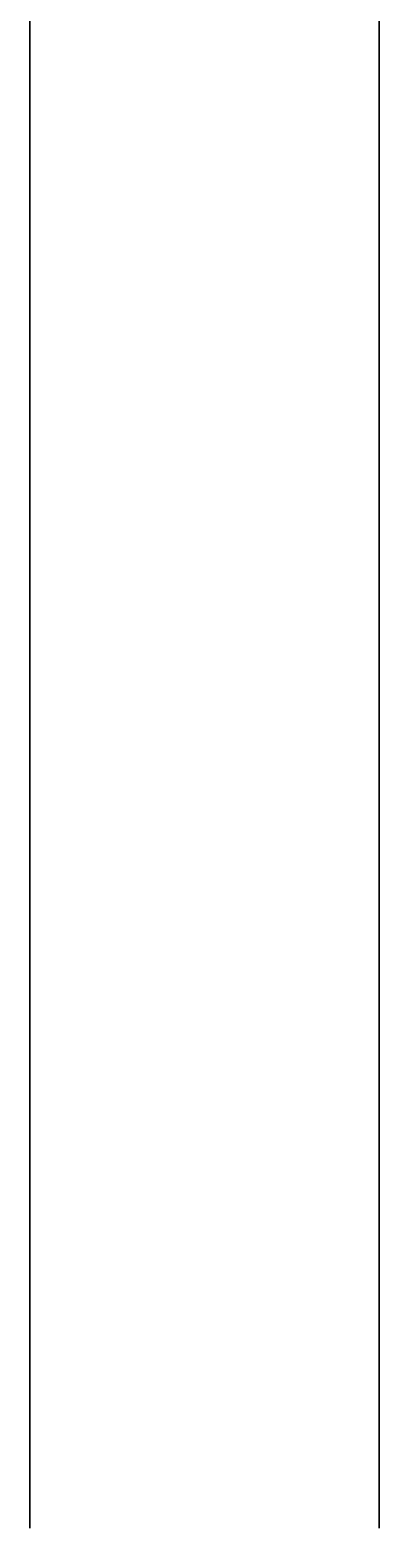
# Model space of a CAD drawing. Extents: x 0 to 2378, y 0 to 1682.
# Drawn here: x 619 to 654, y 353.3 to 503.5 of the extents above; entities that cross this region are included whole.
import ezdxf

# ---------------------------------------------------------------- set-up
doc = ezdxf.new("R2010")
doc.units = 0
doc.layers.add('VISIBLE', color=7, linetype='CONTINUOUS')

msp = doc.modelspace()

# ---------------------------------------------------------------- linework, layer by layer
at = {"layer": 'VISIBLE'}
for p, q in [((619.0438, 527.1687), (619.0438, 499.7832)), ((654.0438, 499.7832), (654.0438, 527.1687)), ((619.0438, 499.7832), (619.0438, 521.9122)), ((654.0438, 521.9122), (654.0438, 499.7832)), ((619.0438, 460.8604), (619.0438, 505.7832)), ((619.0438, 505.7832), (619.0438, 498.7617)), ((619.0438, 503.1931), (619.0438, 505.7031)), ((654.0438, 505.7832), (654.0438, 460.8604)), ((654.0438, 498.7617), (654.0438, 505.7832)), ((654.0438, 505.6677), (654.0438, 503.1931)), ((619.0438, 501.5478), (619.0438, 503.8631)), ((619.0438, 500.993), (619.0438, 503.1931)), ((654.0438, 503.8631), (654.0438, 501.5478)), ((654.0438, 503.1931), (654.0438, 503.1621)), ((654.0438, 503.1621), (654.0438, 500.993)), ((619.0438, 501.0531), (619.0438, 501.5478)), ((619.0438, 498.5931), (619.0438, 501.0531)), ((619.0438, 499.1431), (619.0438, 500.993)), ((654.0438, 501.5478), (654.0438, 501.0531)), ((654.0438, 501.0531), (654.0438, 498.5931)), ((654.0438, 500.993), (654.0438, 500.967)), ((654.0438, 500.967), (654.0438, 499.1431)), ((619.0438, 499.7832), (619.0438, 452.0714)), ((619.0438, 492.7428), (619.0438, 499.7832)), ((619.0438, 497.683), (619.0438, 499.1431)), ((619.0438, 498.7617), (619.0438, 460.8604)), ((654.0438, 452.0714), (654.0438, 499.7832)), ((654.0438, 499.7832), (654.0438, 492.7428)), ((654.0438, 499.1431), (654.0438, 499.1225)), ((654.0438, 499.1225), (654.0438, 497.683)), ((654.0438, 460.8604), (654.0438, 498.7617)), ((619.0438, 496.5331), (619.0438, 498.5931)), ((619.0438, 496.633), (619.0438, 497.683)), ((654.0438, 498.5931), (654.0438, 496.5331)), ((654.0438, 497.683), (654.0438, 497.6683)), ((654.0438, 497.6683), (654.0438, 496.633)), ((619.0438, 496.023), (619.0438, 496.633)), ((619.0438, 496.4675), (619.0438, 496.5331)), ((619.0438, 494.903), (619.0438, 496.4675)), ((619.0438, 496.023), (619.0438, 490.7262)), ((619.0438, 491.0942), (619.0438, 496.023)), ((654.0438, 496.633), (654.0438, 496.6245)), ((654.0438, 496.6245), (654.0438, 496.023)), ((654.0438, 496.5331), (654.0438, 496.4675)), ((654.0438, 496.4675), (654.0438, 494.903)), ((654.0438, 490.7262), (654.0438, 496.023)), ((654.0438, 496.023), (654.0438, 495.8204)), ((654.0438, 495.8204), (654.0438, 491.0942)), ((619.0438, 494.8636), (619.0438, 494.903)), ((619.0438, 493.7331), (619.0438, 494.8636)), ((654.0438, 494.903), (654.0438, 494.8636)), ((654.0438, 494.8636), (654.0438, 493.7331)), ((619.0438, 493.7057), (619.0438, 493.7331)), ((619.0438, 493.043), (619.0438, 493.7057)), ((619.0438, 493.0321), (619.0438, 493.043)), ((619.0438, 492.4955), (619.0438, 493.0321)), ((619.0438, 452.0714), (619.0438, 492.7428)), ((654.0438, 493.7331), (654.0438, 493.7057)), ((654.0438, 493.7057), (654.0438, 493.043)), ((654.0438, 493.043), (654.0438, 493.0321)), ((654.0438, 493.0321), (654.0438, 492.4955)), ((654.0438, 492.7428), (654.0438, 452.0714)), ((619.0438, 491.5553), (619.0438, 492.4955)), ((619.0438, 487.6496), (619.0438, 491.5553)), ((619.0438, 491.5553), (619.0438, 488.0176)), ((654.0438, 492.4955), (654.0438, 491.5553)), ((654.0438, 491.5553), (654.0438, 487.6496)), ((654.0438, 488.0176), (654.0438, 491.5553)), ((619.0438, 490.7262), (619.0438, 491.0942)), ((619.0438, 490.7262), (619.0438, 486.1536)), ((619.0438, 483.3204), (619.0438, 490.7262)), ((654.0438, 491.0942), (654.0438, 490.7262)), ((654.0438, 486.1536), (654.0438, 490.7262)), ((654.0438, 490.7262), (654.0438, 483.3204)), ((619.0438, 488.0176), (619.0438, 487.6496)), ((619.0438, 479.8502), (619.0438, 487.6496)), ((619.0438, 487.6496), (619.0438, 480.1896)), ((654.0438, 487.6496), (654.0438, 488.0176)), ((654.0438, 487.6496), (654.0438, 479.8502)), ((654.0438, 480.1896), (654.0438, 487.6496)), ((619.0438, 486.1536), (619.0438, 482.9807)), ((654.0438, 482.9807), (654.0438, 486.1536)), ((619.0438, 482.9807), (619.0438, 483.3204)), ((619.0438, 482.9807), (619.0438, 482.9484)), ((619.0438, 481.633), (619.0438, 482.9807)), ((619.0438, 482.9484), (619.0438, 481.6601)), ((654.0438, 483.3204), (654.0438, 482.9807)), ((654.0438, 482.9484), (654.0438, 482.9807)), ((654.0438, 482.9807), (654.0438, 481.633)), ((654.0438, 481.6601), (654.0438, 482.9484)), ((619.0438, 481.6601), (619.0438, 481.6465)), ((619.0438, 481.6465), (619.0438, 481.6343)), ((619.0438, 481.6343), (619.0438, 481.633)), ((619.0438, 481.633), (619.0438, 481.6185)), ((619.0438, 480.903), (619.0438, 481.633)), ((619.0438, 481.6185), (619.0438, 481.6048)), ((619.0438, 481.6048), (619.0438, 481.594)), ((619.0438, 481.594), (619.0438, 481.5863)), ((619.0438, 481.5863), (619.0438, 481.5814)), ((619.0438, 481.5814), (619.0438, 481.5793)), ((619.0438, 481.5793), (619.0438, 480.941)), ((619.0438, 480.941), (619.0438, 480.9407)), ((619.0438, 480.9407), (619.0438, 480.903)), ((619.0438, 480.903), (619.0438, 479.8912)), ((619.0438, 479.6731), (619.0438, 480.903)), ((654.0438, 481.6465), (654.0438, 481.6601)), ((654.0438, 481.6343), (654.0438, 481.6465)), ((654.0438, 481.633), (654.0438, 481.6343)), ((654.0438, 481.6185), (654.0438, 481.633)), ((654.0438, 481.633), (654.0438, 481.6228)), ((654.0438, 481.6228), (654.0438, 480.903)), ((654.0438, 481.6048), (654.0438, 481.6185)), ((654.0438, 481.594), (654.0438, 481.6048)), ((654.0438, 481.5863), (654.0438, 481.594)), ((654.0438, 481.5814), (654.0438, 481.5863)), ((654.0438, 481.5793), (654.0438, 481.5814)), ((654.0438, 480.941), (654.0438, 481.5793)), ((654.0438, 480.9407), (654.0438, 480.941)), ((654.0438, 480.903), (654.0438, 480.9407)), ((654.0438, 479.8912), (654.0438, 480.903)), ((654.0438, 480.903), (654.0438, 480.8857)), ((654.0438, 480.8857), (654.0438, 479.6731)), ((619.0438, 480.1896), (619.0438, 479.8502)), ((619.0438, 479.8912), (619.0438, 479.6731)), ((619.0438, 478.653), (619.0438, 479.8502)), ((619.0438, 479.6731), (619.0438, 478.4866)), ((619.0438, 477.963), (619.0438, 479.6731)), ((654.0438, 479.8502), (654.0438, 480.1896)), ((654.0438, 479.6731), (654.0438, 479.8912)), ((654.0438, 479.8502), (654.0438, 478.653)), ((654.0438, 478.4866), (654.0438, 479.6731)), ((654.0438, 479.6731), (654.0438, 479.649)), ((654.0438, 479.649), (654.0438, 477.963)), ((619.0438, 478.0031), (619.0438, 478.653)), ((619.0438, 478.4866), (619.0438, 477.963)), ((619.0438, 476.8931), (619.0438, 478.0031)), ((619.0438, 477.963), (619.0438, 476.7753)), ((619.0438, 477.1258), (619.0438, 477.963)), ((654.0438, 478.653), (654.0438, 478.0031)), ((654.0438, 477.963), (654.0438, 478.4866)), ((654.0438, 478.0031), (654.0438, 476.8931)), ((654.0438, 476.7753), (654.0438, 477.963)), ((654.0438, 477.963), (654.0438, 477.9325)), ((654.0438, 477.9325), (654.0438, 477.1258)), ((619.0438, 475.9278), (619.0438, 477.1258)), ((619.0438, 475.353), (619.0438, 476.8931)), ((619.0438, 476.7753), (619.0438, 475.793)), ((654.0438, 477.1258), (654.0438, 475.9278)), ((654.0438, 476.8931), (654.0438, 475.353)), ((654.0438, 475.793), (654.0438, 476.7753)), ((619.0438, 475.793), (619.0438, 475.9278)), ((619.0438, 475.793), (619.0438, 474.8077)), ((619.0438, 473.3282), (619.0438, 475.793)), ((619.0438, 473.3931), (619.0438, 475.353)), ((619.0438, 474.8077), (619.0438, 474.8077)), ((619.0438, 474.8077), (619.0438, 473.2031)), ((654.0438, 475.9278), (654.0438, 475.793)), ((654.0438, 474.8077), (654.0438, 475.793)), ((654.0438, 475.793), (654.0438, 475.7566)), ((654.0438, 475.7566), (654.0438, 473.3282)), ((654.0438, 475.353), (654.0438, 473.3931)), ((654.0438, 474.8077), (654.0438, 474.8077)), ((654.0438, 473.2031), (654.0438, 474.8077)), ((619.0438, 471.0631), (619.0438, 473.3931)), ((619.0438, 473.2031), (619.0438, 473.3282)), ((619.0438, 473.2031), (619.0438, 472.6871)), ((619.0438, 470.4713), (619.0438, 473.2031)), ((654.0438, 473.3931), (654.0438, 471.0631)), ((654.0438, 473.3282), (654.0438, 473.2031)), ((654.0438, 472.6871), (654.0438, 473.2031)), ((654.0438, 473.2031), (654.0438, 473.1614)), ((654.0438, 473.1614), (654.0438, 470.4713)), ((619.0438, 472.6871), (619.0438, 470.5039)), ((654.0438, 470.5039), (654.0438, 472.6871)), ((619.0438, 468.403), (619.0438, 471.0631)), ((619.0438, 470.5039), (619.0438, 470.243)), ((619.0438, 470.243), (619.0438, 470.4713)), ((619.0438, 470.243), (619.0438, 468.3015)), ((619.0438, 467.0741), (619.0438, 470.243)), ((654.0438, 471.0631), (654.0438, 468.403)), ((654.0438, 470.243), (654.0438, 470.5039)), ((654.0438, 470.4713), (654.0438, 470.243)), ((654.0438, 468.3015), (654.0438, 470.243)), ((654.0438, 470.243), (654.0438, 470.1968)), ((654.0438, 470.1968), (654.0438, 467.0741)), ((619.0438, 465.4531), (619.0438, 468.403)), ((619.0438, 468.3015), (619.0438, 466.963)), ((654.0438, 468.403), (654.0438, 465.4531)), ((654.0438, 466.963), (654.0438, 468.3015)), ((619.0438, 466.963), (619.0438, 467.0741)), ((619.0438, 466.963), (619.0438, 466.5539)), ((619.0438, 463.6252), (619.0438, 466.963)), ((619.0438, 466.5539), (619.0438, 463.4231)), ((654.0438, 467.0741), (654.0438, 466.963)), ((654.0438, 466.5539), (654.0438, 466.963)), ((654.0438, 466.963), (654.0438, 466.9132)), ((654.0438, 466.9132), (654.0438, 463.6252)), ((654.0438, 463.4231), (654.0438, 466.5539)), ((619.0438, 462.263), (619.0438, 465.4531)), ((654.0438, 465.4531), (654.0438, 462.263)), ((619.0438, 463.4231), (619.0438, 463.6252)), ((619.0438, 463.4231), (619.0438, 459.6731)), ((619.0438, 459.9427), (619.0438, 463.4231)), ((654.0438, 463.6252), (654.0438, 463.4231)), ((654.0438, 459.6731), (654.0438, 463.4231)), ((654.0438, 463.4231), (654.0438, 463.3702)), ((654.0438, 463.3702), (654.0438, 459.9427)), ((619.0438, 458.8931), (619.0438, 462.263)), ((654.0438, 462.263), (654.0438, 458.8931)), ((619.0438, 454.5036), (619.0438, 460.8604)), ((619.0438, 459.6731), (619.0438, 459.9427)), ((619.0438, 459.6731), (619.0438, 455.793)), ((619.0438, 455.9966), (619.0438, 459.6731)), ((654.0438, 460.8604), (654.0438, 454.5036)), ((654.0438, 459.9427), (654.0438, 459.6731)), ((654.0438, 455.793), (654.0438, 459.6731)), ((654.0438, 459.6731), (654.0438, 459.6184)), ((654.0438, 459.6184), (654.0438, 455.9966)), ((619.0438, 455.3931), (619.0438, 458.8931)), ((654.0438, 458.8931), (654.0438, 455.3931)), ((619.0438, 455.793), (619.0438, 455.9966)), ((619.0438, 455.793), (619.0438, 451.8431)), ((619.0438, 452.0827), (619.0438, 455.793)), ((619.0438, 451.8431), (619.0438, 455.3931)), ((654.0438, 455.9966), (654.0438, 455.793)), ((654.0438, 451.8431), (654.0438, 455.793)), ((654.0438, 455.793), (654.0438, 455.7374)), ((654.0438, 455.7374), (654.0438, 452.0827)), ((654.0438, 455.3931), (654.0438, 451.8431)), ((619.0438, 448.6295), (619.0438, 454.5036)), ((619.0438, 454.5036), (619.0438, 451.5474)), ((654.0438, 454.5036), (654.0438, 448.6295)), ((654.0438, 451.5474), (654.0438, 454.5036)), ((619.0438, 451.8431), (619.0438, 452.0827)), ((619.0438, 452.0714), (619.0438, 447.8578)), ((654.0438, 452.0827), (654.0438, 451.8431)), ((654.0438, 447.8578), (654.0438, 452.0714)), ((619.0438, 448.293), (619.0438, 451.8431)), ((619.0438, 451.8431), (619.0438, 447.8931)), ((619.0438, 448.0742), (619.0438, 451.8431)), ((619.0438, 451.5474), (619.0438, 448.6295)), ((654.0438, 451.8431), (654.0438, 448.293)), ((654.0438, 447.8931), (654.0438, 451.8431)), ((654.0438, 451.8431), (654.0438, 451.7874)), ((654.0438, 451.7874), (654.0438, 448.0742)), ((654.0438, 448.6295), (654.0438, 451.5474)), ((619.0438, 437.8148), (619.0438, 448.6295)), ((619.0438, 448.6295), (619.0438, 443.7648)), ((619.0438, 444.793), (619.0438, 448.293)), ((619.0438, 447.8931), (619.0438, 448.0742)), ((619.0438, 447.8931), (619.0438, 446.2256)), ((619.0438, 444.2026), (619.0438, 447.8931)), ((619.0438, 447.8578), (619.0438, 447.1925)), ((654.0438, 448.6295), (654.0438, 437.8148)), ((654.0438, 443.7648), (654.0438, 448.6295)), ((654.0438, 448.293), (654.0438, 444.793)), ((654.0438, 448.0742), (654.0438, 447.8931)), ((654.0438, 446.2256), (654.0438, 447.8931)), ((654.0438, 447.8931), (654.0438, 447.8384)), ((654.0438, 447.1925), (654.0438, 447.8578)), ((654.0438, 447.8384), (654.0438, 444.2026)), ((619.0438, 447.1925), (619.0438, 435.848)), ((619.0438, 442.7561), (619.0438, 447.1925)), ((619.0438, 446.2256), (619.0438, 445.789)), ((654.0438, 435.848), (654.0438, 447.1925)), ((654.0438, 447.1925), (654.0438, 442.7561)), ((654.0438, 445.789), (654.0438, 446.2256)), ((619.0438, 445.789), (619.0438, 444.394)), ((619.0438, 441.4231), (619.0438, 444.793)), ((654.0438, 444.394), (654.0438, 445.789)), ((654.0438, 444.793), (654.0438, 441.4231)), ((619.0438, 444.394), (619.0438, 444.013)), ((619.0438, 444.013), (619.0438, 444.2026)), ((619.0438, 444.013), (619.0438, 442.4588)), ((619.0438, 440.5146), (619.0438, 444.013)), ((619.0438, 443.7648), (619.0438, 437.8148)), ((654.0438, 444.013), (654.0438, 444.394)), ((654.0438, 444.2026), (654.0438, 444.013)), ((654.0438, 442.4588), (654.0438, 444.013)), ((654.0438, 444.013), (654.0438, 443.9602)), ((654.0438, 443.9602), (654.0438, 440.5146)), ((654.0438, 437.8148), (654.0438, 443.7648)), ((619.0438, 437.071), (619.0438, 442.7561)), ((619.0438, 442.4588), (619.0438, 440.263)), ((654.0438, 442.7561), (654.0438, 437.071)), ((654.0438, 440.263), (654.0438, 442.4588)), ((619.0438, 438.2331), (619.0438, 441.4231)), ((619.0438, 440.263), (619.0438, 440.5146)), ((619.0438, 440.263), (619.0438, 439.9655)), ((619.0438, 436.8799), (619.0438, 440.263)), ((654.0438, 441.4231), (654.0438, 438.2331)), ((654.0438, 440.5146), (654.0438, 440.263)), ((654.0438, 439.9655), (654.0438, 440.263)), ((654.0438, 440.263), (654.0438, 440.2132)), ((654.0438, 440.2132), (654.0438, 436.8799)), ((619.0438, 439.9655), (619.0438, 437.3843)), ((654.0438, 437.3843), (654.0438, 439.9655)), ((619.0438, 435.2831), (619.0438, 438.2331)), ((619.0438, 425.7802), (619.0438, 437.8148)), ((619.0438, 437.8148), (619.0438, 433.9689)), ((619.0438, 437.3843), (619.0438, 436.7231)), ((619.0438, 435.848), (619.0438, 437.071)), ((654.0438, 438.2331), (654.0438, 435.2831)), ((654.0438, 437.8148), (654.0438, 425.7802)), ((654.0438, 433.9689), (654.0438, 437.8148)), ((654.0438, 436.7231), (654.0438, 437.3843)), ((654.0438, 437.071), (654.0438, 435.848)), ((619.0438, 436.7231), (619.0438, 436.8799)), ((619.0438, 436.7231), (619.0438, 434.7455)), ((619.0438, 433.633), (619.0438, 436.7231)), ((619.0438, 435.848), (619.0438, 423.1902)), ((619.0438, 431.9891), (619.0438, 435.848)), ((654.0438, 436.8799), (654.0438, 436.7231)), ((654.0438, 434.7455), (654.0438, 436.7231)), ((654.0438, 436.7231), (654.0438, 436.6769)), ((654.0438, 436.6769), (654.0438, 433.633)), ((654.0438, 423.1902), (654.0438, 435.848)), ((654.0438, 435.848), (654.0438, 431.9891)), ((619.0438, 432.623), (619.0438, 435.2831)), ((619.0438, 434.7455), (619.0438, 433.4431)), ((654.0438, 435.2831), (654.0438, 432.623)), ((654.0438, 433.4431), (654.0438, 434.7455)), ((619.0438, 433.9689), (619.0438, 425.7802)), ((619.0438, 433.4431), (619.0438, 433.633)), ((619.0438, 433.4431), (619.0438, 432.1697)), ((619.0438, 430.6781), (619.0438, 433.4431)), ((619.0438, 430.293), (619.0438, 432.623)), ((654.0438, 425.7802), (654.0438, 433.9689)), ((654.0438, 433.633), (654.0438, 433.4431)), ((654.0438, 432.1697), (654.0438, 433.4431)), ((654.0438, 433.4431), (654.0438, 433.4014)), ((654.0438, 433.4014), (654.0438, 430.6781)), ((654.0438, 432.623), (654.0438, 430.293)), ((619.0438, 432.1697), (619.0438, 430.4831)), ((619.0438, 423.1902), (619.0438, 431.9891)), ((654.0438, 430.4831), (654.0438, 432.1697)), ((654.0438, 431.9891), (654.0438, 423.1902)), ((619.0438, 430.4831), (619.0438, 430.6781)), ((619.0438, 430.4831), (619.0438, 429.754)), ((619.0438, 428.0389), (619.0438, 430.4831)), ((619.0438, 428.3331), (619.0438, 430.293)), ((619.0438, 429.754), (619.0438, 427.8931)), ((654.0438, 430.6781), (654.0438, 430.4831)), ((654.0438, 429.754), (654.0438, 430.4831)), ((654.0438, 430.4831), (654.0438, 430.4466)), ((654.0438, 430.4466), (654.0438, 428.0389)), ((654.0438, 430.293), (654.0438, 428.3331)), ((654.0438, 427.8931), (654.0438, 429.754)), ((619.0438, 426.793), (619.0438, 428.3331)), ((619.0438, 427.8931), (619.0438, 428.0389)), ((654.0438, 428.3331), (654.0438, 426.793)), ((654.0438, 428.0389), (654.0438, 427.8931)), ((619.0438, 427.8931), (619.0438, 427.5779)), ((619.0438, 425.8653), (619.0438, 427.8931)), ((619.0438, 427.5779), (619.0438, 425.7231)), ((619.0438, 426.3647), (619.0438, 426.793)), ((654.0438, 427.5779), (654.0438, 427.8931)), ((654.0438, 427.8931), (654.0438, 427.8625)), ((654.0438, 427.8625), (654.0438, 425.8653)), ((654.0438, 425.7231), (654.0438, 427.5779)), ((654.0438, 426.793), (654.0438, 426.3647)), ((619.0438, 425.683), (619.0438, 426.3647)), ((619.0438, 425.7231), (619.0438, 425.8653)), ((619.0438, 411.3806), (619.0438, 425.7802)), ((619.0438, 425.7802), (619.0438, 421.8396)), ((619.0438, 425.7231), (619.0438, 425.7019)), ((619.0438, 424.0955), (619.0438, 425.7231)), ((619.0438, 425.7019), (619.0438, 424.2142)), ((619.0438, 425.0331), (619.0438, 425.683)), ((619.0438, 425.683), (619.0438, 425.6061)), ((619.0438, 425.6061), (619.0438, 425.0331)), ((619.0438, 417.2935), (619.0438, 425.0331)), ((654.0438, 426.3647), (654.0438, 425.683)), ((654.0438, 425.8653), (654.0438, 425.7231)), ((654.0438, 425.7802), (654.0438, 411.3806)), ((654.0438, 421.8396), (654.0438, 425.7802)), ((654.0438, 425.7019), (654.0438, 425.7231)), ((654.0438, 425.7231), (654.0438, 425.699)), ((654.0438, 424.2142), (654.0438, 425.7019)), ((654.0438, 425.699), (654.0438, 424.0955)), ((654.0438, 425.683), (654.0438, 425.0331)), ((654.0438, 425.6061), (654.0438, 425.683)), ((654.0438, 425.0331), (654.0438, 425.6061)), ((654.0438, 425.0331), (654.0438, 417.2935)), ((619.0438, 424.2142), (619.0438, 424.013)), ((619.0438, 424.013), (619.0438, 424.0955)), ((619.0438, 424.013), (619.0438, 423.4947)), ((654.0438, 424.013), (654.0438, 424.2142)), ((654.0438, 424.0955), (654.0438, 424.013)), ((654.0438, 423.4947), (654.0438, 424.013)), ((654.0438, 424.013), (654.0438, 423.9957)), ((654.0438, 423.9957), (654.0438, 423.4947)), ((619.0438, 423.4947), (619.0438, 423.094)), ((619.0438, 422.8502), (619.0438, 423.4947)), ((619.0438, 423.1902), (619.0438, 408.0042)), ((619.0438, 419.2507), (619.0438, 423.1902)), ((619.0438, 423.094), (619.0438, 422.7831)), ((619.0438, 422.7831), (619.0438, 422.8502)), ((619.0438, 422.7831), (619.0438, 422.0531)), ((619.0438, 422.725), (619.0438, 422.7831)), ((619.0438, 422.0531), (619.0438, 422.725)), ((619.0438, 422.0531), (619.0438, 417.8959)), ((619.0438, 416.6371), (619.0438, 422.0531)), ((654.0438, 423.094), (654.0438, 423.4947)), ((654.0438, 423.4947), (654.0438, 422.8502)), ((654.0438, 408.0042), (654.0438, 423.1902)), ((654.0438, 423.1902), (654.0438, 419.2507)), ((654.0438, 422.7831), (654.0438, 423.094)), ((654.0438, 422.8502), (654.0438, 422.7831)), ((654.0438, 422.0531), (654.0438, 422.7831)), ((654.0438, 422.7831), (654.0438, 422.7728)), ((654.0438, 422.7728), (654.0438, 422.725)), ((654.0438, 422.725), (654.0438, 422.0531)), ((654.0438, 417.8959), (654.0438, 422.0531)), ((654.0438, 422.0531), (654.0438, 421.8504)), ((619.0438, 421.8396), (619.0438, 411.3806)), ((654.0438, 421.8504), (654.0438, 416.6371)), ((654.0438, 411.3806), (654.0438, 421.8396)), ((619.0438, 408.0042), (619.0438, 419.2507)), ((654.0438, 419.2507), (654.0438, 408.0042)), ((619.0438, 417.8959), (619.0438, 417.8278)), ((619.0438, 417.8278), (619.0438, 414.3249)), ((654.0438, 417.8278), (654.0438, 417.8959)), ((654.0438, 414.3249), (654.0438, 417.8278)), ((619.0438, 415.8816), (619.0438, 417.2935)), ((619.0438, 417.2935), (619.0438, 416.9381)), ((619.0438, 416.9381), (619.0438, 415.8816)), ((619.0438, 414.3249), (619.0438, 416.6371)), ((654.0438, 417.2935), (654.0438, 415.8816)), ((654.0438, 416.9381), (654.0438, 417.2935)), ((654.0438, 415.8816), (654.0438, 416.9381)), ((654.0438, 416.6371), (654.0438, 414.3249)), ((619.0438, 410.6431), (619.0438, 415.8816)), ((619.0438, 415.8816), (619.0438, 415.4726)), ((619.0438, 415.4726), (619.0438, 410.6431)), ((654.0438, 415.8816), (654.0438, 410.6431)), ((654.0438, 415.4726), (654.0438, 415.8816)), ((654.0438, 410.6431), (654.0438, 415.4726)), ((619.0438, 414.3249), (619.0438, 413.0852)), ((619.0438, 413.9695), (619.0438, 414.3249)), ((619.0438, 413.0852), (619.0438, 413.9695)), ((619.0438, 413.0852), (619.0438, 406.2271)), ((619.0438, 412.6759), (619.0438, 413.0852)), ((654.0438, 413.0852), (654.0438, 414.3249)), ((654.0438, 414.3249), (654.0438, 413.9695)), ((654.0438, 413.9695), (654.0438, 413.0852)), ((654.0438, 406.2271), (654.0438, 413.0852)), ((654.0438, 413.0852), (654.0438, 412.6759)), ((619.0438, 407.6631), (619.0438, 412.6759)), ((654.0438, 412.6759), (654.0438, 407.6631)), ((619.0438, 392.6213), (619.0438, 411.3806)), ((619.0438, 411.3806), (619.0438, 407.0435)), ((619.0438, 409.9131), (619.0438, 410.6431)), ((654.0438, 411.3806), (654.0438, 392.6213)), ((654.0438, 407.0435), (654.0438, 411.3806)), ((654.0438, 410.6431), (654.0438, 409.9131)), ((619.0438, 408.6731), (619.0438, 409.9131)), ((619.0438, 406.933), (619.0438, 408.6731)), ((654.0438, 409.9131), (654.0438, 408.6731)), ((654.0438, 408.6731), (654.0438, 406.933)), ((619.0438, 408.0042), (619.0438, 388.1688)), ((619.0438, 403.6764), (619.0438, 408.0042)), ((619.0438, 407.013), (619.0438, 407.6631)), ((619.0438, 407.0435), (619.0438, 392.6213)), ((619.0438, 405.903), (619.0438, 407.013)), ((654.0438, 388.1688), (654.0438, 408.0042)), ((654.0438, 408.0042), (654.0438, 403.6764)), ((654.0438, 407.6631), (654.0438, 407.6539)), ((654.0438, 407.6539), (654.0438, 407.013)), ((654.0438, 392.6213), (654.0438, 407.0435)), ((654.0438, 407.013), (654.0438, 406.9974)), ((619.0438, 406.1764), (619.0438, 406.933)), ((619.0438, 404.9656), (619.0438, 406.1764)), ((619.0438, 404.3431), (619.0438, 405.903)), ((654.0438, 406.9974), (654.0438, 405.903)), ((654.0438, 406.933), (654.0438, 406.1764)), ((654.0438, 406.1764), (654.0438, 404.9656)), ((654.0438, 405.903), (654.0438, 405.8811)), ((654.0438, 405.8811), (654.0438, 404.3431)), ((619.0438, 404.7231), (619.0438, 404.9656)), ((619.0438, 403.1999), (619.0438, 404.7231)), ((619.0438, 402.373), (619.0438, 404.3431)), ((654.0438, 404.9656), (654.0438, 404.7231)), ((654.0438, 404.7231), (654.0438, 403.1999)), ((654.0438, 404.3431), (654.0438, 404.3153)), ((654.0438, 404.3153), (654.0438, 402.373)), ((619.0438, 388.1688), (619.0438, 403.6764)), ((619.0438, 402.1031), (619.0438, 403.1999)), ((654.0438, 403.6764), (654.0438, 388.1688)), ((654.0438, 403.1999), (654.0438, 402.1031)), ((619.0438, 402.373), (619.0438, 399.2093)), ((619.0438, 400.023), (619.0438, 402.373)), ((619.0438, 399.1031), (619.0438, 402.1031)), ((619.0438, 402.1031), (619.0438, 399.2594)), ((654.0438, 399.2093), (654.0438, 402.373)), ((654.0438, 402.373), (654.0438, 402.3399)), ((654.0438, 402.3399), (654.0438, 400.023)), ((654.0438, 402.1031), (654.0438, 399.1031)), ((654.0438, 399.2594), (654.0438, 402.1031)), ((619.0438, 400.023), (619.0438, 398.9494)), ((654.0438, 398.9494), (654.0438, 400.023)), ((654.0438, 400.023), (654.0438, 399.9853)), ((654.0438, 399.9853), (654.0438, 398.9494)), ((619.0438, 399.2594), (619.0438, 399.1031)), ((619.0438, 397.6743), (619.0438, 399.1031)), ((619.0438, 398.9494), (619.0438, 396.587)), ((619.0438, 397.3431), (619.0438, 398.9494)), ((654.0438, 399.1031), (654.0438, 399.2594)), ((654.0438, 399.1031), (654.0438, 397.6743)), ((654.0438, 396.587), (654.0438, 398.9494)), ((654.0438, 398.9494), (654.0438, 397.3431)), ((619.0438, 395.7931), (619.0438, 397.6743)), ((619.0438, 397.3431), (619.0438, 396.6242)), ((619.0438, 394.373), (619.0438, 397.3431)), ((619.0438, 396.6242), (619.0438, 396.6221)), ((619.0438, 396.6221), (619.0438, 395.1106)), ((654.0438, 397.6743), (654.0438, 395.7931)), ((654.0438, 396.6242), (654.0438, 397.3431)), ((654.0438, 397.3431), (654.0438, 397.3012)), ((654.0438, 397.3012), (654.0438, 394.373)), ((654.0438, 396.6221), (654.0438, 396.6242)), ((654.0438, 395.1106), (654.0438, 396.6221)), ((619.0438, 392.2231), (619.0438, 395.7931)), ((654.0438, 395.7931), (654.0438, 392.2231)), ((619.0438, 394.373), (619.0438, 391.2029)), ((619.0438, 393.5298), (619.0438, 394.373)), ((619.0438, 391.2029), (619.0438, 393.5298)), ((654.0438, 391.2029), (654.0438, 394.373)), ((654.0438, 394.373), (654.0438, 394.3281)), ((654.0438, 394.3281), (654.0438, 393.5298)), ((654.0438, 393.5298), (654.0438, 391.2029)), ((619.0438, 390.6762), (619.0438, 392.6213)), ((619.0438, 392.6213), (619.0438, 387.3596)), ((619.0438, 388.6624), (619.0438, 392.2231)), ((619.0438, 392.2231), (619.0438, 391.0978)), ((654.0438, 392.6213), (654.0438, 390.6762)), ((654.0438, 387.3596), (654.0438, 392.6213)), ((654.0438, 392.2231), (654.0438, 388.6624)), ((654.0438, 391.0978), (654.0438, 392.2231)), ((619.0438, 391.183), (619.0438, 391.2029)), ((619.0438, 391.183), (619.0438, 388.4921)), ((619.0438, 387.833), (619.0438, 391.183)), ((619.0438, 391.0978), (619.0438, 388.6624)), ((619.0438, 378.3431), (619.0438, 390.6762)), ((654.0438, 391.2029), (654.0438, 391.183)), ((654.0438, 388.4921), (654.0438, 391.183)), ((654.0438, 391.183), (654.0438, 391.1359)), ((654.0438, 391.1359), (654.0438, 387.833)), ((654.0438, 388.6624), (654.0438, 391.0978)), ((654.0438, 390.6762), (654.0438, 378.3431)), ((619.0438, 388.4731), (619.0438, 388.6624)), ((619.0438, 384.613), (619.0438, 388.4731)), ((619.0438, 388.1688), (619.0438, 387.294)), ((619.0438, 384.373), (619.0438, 387.833)), ((654.0438, 388.6624), (654.0438, 388.4731)), ((654.0438, 388.4731), (654.0438, 384.613)), ((654.0438, 387.294), (654.0438, 388.1688)), ((654.0438, 387.833), (654.0438, 387.7843)), ((654.0438, 387.7843), (654.0438, 384.373)), ((619.0438, 387.3596), (619.0438, 378.3431)), ((619.0438, 387.294), (619.0438, 383.7254)), ((654.0438, 386.2867), (654.0438, 387.3596)), ((654.0438, 383.7254), (654.0438, 387.294)), ((654.0438, 378.3431), (654.0438, 386.2867)), ((619.0438, 380.703), (619.0438, 384.613)), ((654.0438, 384.613), (654.0438, 380.703)), ((619.0438, 380.873), (619.0438, 384.373)), ((619.0438, 383.7254), (619.0438, 381.1502)), ((619.0438, 382.9124), (619.0438, 383.7254)), ((654.0438, 384.373), (654.0438, 384.3238)), ((654.0438, 384.3238), (654.0438, 380.873)), ((654.0438, 381.1502), (654.0438, 383.7254)), ((654.0438, 383.7254), (654.0438, 382.9124)), ((619.0438, 381.1502), (619.0438, 382.9124)), ((654.0438, 382.9124), (654.0438, 381.1502)), ((619.0438, 381.1502), (619.0438, 378.3431)), ((619.0438, 377.403), (619.0438, 380.873)), ((619.0438, 376.8231), (619.0438, 380.703)), ((654.0438, 378.3431), (654.0438, 381.1502)), ((654.0438, 380.873), (654.0438, 380.8242)), ((654.0438, 380.8242), (654.0438, 377.403)), ((654.0438, 380.703), (654.0438, 376.8231)), ((619.0438, 378.3431), (619.0438, 376.553)), ((619.0438, 378.3431), (619.0438, 376.773)), ((619.0438, 377.403), (619.0438, 372.8976)), ((619.0438, 374.023), (619.0438, 377.403)), ((654.0438, 376.553), (654.0438, 378.3431)), ((654.0438, 376.7952), (654.0438, 378.3431)), ((654.0438, 372.8976), (654.0438, 377.403)), ((654.0438, 377.403), (654.0438, 377.3554)), ((654.0438, 377.3554), (654.0438, 374.023)), ((619.0438, 376.3939), (619.0438, 376.8231)), ((619.0438, 376.773), (619.0438, 375.203)), ((619.0438, 376.553), (619.0438, 374.7831)), ((619.0438, 373.4781), (619.0438, 376.3939)), ((654.0438, 376.8231), (654.0438, 376.3939)), ((654.0438, 376.773), (654.0438, 376.7952)), ((654.0438, 375.2252), (654.0438, 376.773)), ((654.0438, 374.7831), (654.0438, 376.553)), ((654.0438, 376.3939), (654.0438, 373.4781)), ((619.0438, 375.203), (619.0438, 373.653)), ((619.0438, 374.7831), (619.0438, 373.023)), ((619.0438, 374.023), (619.0438, 373.368)), ((619.0438, 373.3165), (619.0438, 374.023)), ((654.0438, 375.203), (654.0438, 375.2252)), ((654.0438, 373.6749), (654.0438, 375.203)), ((654.0438, 373.023), (654.0438, 374.7831)), ((654.0438, 373.368), (654.0438, 374.023)), ((654.0438, 374.023), (654.0438, 373.9777)), ((654.0438, 373.9777), (654.0438, 373.3165)), ((619.0438, 373.653), (619.0438, 372.1331)), ((619.0438, 373.0431), (619.0438, 373.4781)), ((619.0438, 373.4781), (619.0438, 373.1495)), ((619.0438, 373.368), (619.0438, 373.3165)), ((619.0438, 370.803), (619.0438, 373.3165)), ((619.0438, 373.1495), (619.0438, 373.0431)), ((619.0438, 369.8366), (619.0438, 373.0431)), ((619.0438, 373.023), (619.0438, 371.2831)), ((654.0438, 373.653), (654.0438, 373.6749)), ((654.0438, 372.1545), (654.0438, 373.653)), ((654.0438, 373.4781), (654.0438, 373.0431)), ((654.0438, 373.1495), (654.0438, 373.4781)), ((654.0438, 373.3165), (654.0438, 373.368)), ((654.0438, 373.3165), (654.0438, 370.803)), ((654.0438, 373.0431), (654.0438, 373.1495)), ((654.0438, 373.0431), (654.0438, 369.8366)), ((654.0438, 371.2831), (654.0438, 373.023)), ((619.0438, 372.1331), (619.0438, 370.643)), ((619.0438, 371.2831), (619.0438, 369.5931)), ((654.0438, 372.1331), (654.0438, 372.1545)), ((654.0438, 370.664), (654.0438, 372.1331)), ((654.0438, 369.5931), (654.0438, 371.2831)), ((619.0438, 370.803), (619.0438, 365.8522)), ((619.0438, 370.6123), (619.0438, 370.803)), ((619.0438, 370.643), (619.0438, 370.0548)), ((619.0438, 367.803), (619.0438, 370.6123)), ((619.0438, 369.183), (619.0438, 370.0548)), ((619.0438, 367.7831), (619.0438, 369.9832)), ((619.0438, 369.4431), (619.0438, 369.8366)), ((619.0438, 366.433), (619.0438, 369.7831)), ((619.0438, 369.5931), (619.0438, 367.9431)), ((654.0438, 365.8522), (654.0438, 370.803)), ((654.0438, 370.803), (654.0438, 370.7608)), ((654.0438, 370.7608), (654.0438, 370.6123)), ((654.0438, 370.643), (654.0438, 370.664)), ((654.0438, 370.0548), (654.0438, 370.643)), ((654.0438, 370.6123), (654.0438, 367.803)), ((654.0438, 370.0548), (654.0438, 369.183)), ((654.0438, 369.2036), (654.0438, 370.0548)), ((654.0438, 369.9832), (654.0438, 367.7831)), ((654.0438, 369.8366), (654.0438, 369.4431)), ((654.0438, 369.7831), (654.0438, 366.433)), ((654.0438, 367.9431), (654.0438, 369.5931)), ((619.0438, 366.696), (619.0438, 369.4431)), ((619.0438, 369.183), (619.0438, 367.7831)), ((654.0438, 369.4431), (654.0438, 366.696)), ((654.0438, 369.183), (654.0438, 369.2036)), ((654.0438, 367.8028), (654.0438, 369.183)), ((619.0438, 367.9431), (619.0438, 366.6332)), ((619.0438, 367.803), (619.0438, 365.824)), ((619.0438, 365.2376), (619.0438, 367.803)), ((619.0438, 367.7831), (619.0438, 366.6013)), ((619.0438, 366.0931), (619.0438, 366.696)), ((619.0438, 366.6332), (619.0438, 366.3431)), ((619.0438, 366.6013), (619.0438, 366.433)), ((654.0438, 366.6332), (654.0438, 367.9431)), ((654.0438, 365.824), (654.0438, 367.803)), ((654.0438, 367.803), (654.0438, 367.7646)), ((654.0438, 367.7831), (654.0438, 367.8028)), ((654.0438, 366.6013), (654.0438, 367.7831)), ((654.0438, 367.7646), (654.0438, 365.2376)), ((654.0438, 366.696), (654.0438, 366.0931)), ((654.0438, 366.3431), (654.0438, 366.6332)), ((654.0438, 366.4521), (654.0438, 366.6013)), ((654.0438, 366.433), (654.0438, 366.4521)), ((619.0438, 366.433), (619.0438, 365.1331)), ((619.0438, 366.3431), (619.0438, 365.4133)), ((619.0438, 363.0431), (619.0438, 366.0931)), ((619.0438, 366.0931), (619.0438, 365.0421)), ((619.0438, 365.824), (619.0438, 365.2376)), ((619.0438, 365.4133), (619.0438, 364.803)), ((619.0438, 365.0731), (619.0438, 365.2376)), ((619.0438, 365.1331), (619.0438, 363.9131)), ((619.0438, 362.6631), (619.0438, 365.0731)), ((619.0438, 365.0421), (619.0438, 363.0431)), ((654.0438, 365.1514), (654.0438, 366.433)), ((654.0438, 365.4133), (654.0438, 366.3431)), ((654.0438, 366.0931), (654.0438, 363.0431)), ((654.0438, 365.0421), (654.0438, 366.0931)), ((654.0438, 365.2376), (654.0438, 365.824)), ((654.0438, 364.803), (654.0438, 365.4133)), ((654.0438, 365.2376), (654.0438, 365.0731)), ((654.0438, 365.1331), (654.0438, 365.1514)), ((654.0438, 363.9302), (654.0438, 365.1331)), ((654.0438, 365.0731), (654.0438, 365.0391)), ((654.0438, 363.0431), (654.0438, 365.0421)), ((654.0438, 365.0391), (654.0438, 362.6631)), ((619.0438, 364.803), (619.0438, 363.9916)), ((619.0438, 361.6931), (619.0438, 364.5896)), ((619.0438, 362.7631), (619.0438, 364.1917)), ((619.0438, 363.9131), (619.0438, 364.1442)), ((619.0438, 363.9916), (619.0438, 363.333)), ((619.0438, 363.5175), (619.0438, 363.9916)), ((619.0438, 363.9131), (619.0438, 362.7631)), ((619.0438, 363.333), (619.0438, 363.5175)), ((654.0438, 363.9916), (654.0438, 364.803)), ((654.0438, 364.5896), (654.0438, 361.6931)), ((654.0438, 364.1917), (654.0438, 362.7631)), ((654.0438, 364.1442), (654.0438, 363.9131)), ((654.0438, 363.333), (654.0438, 363.9916)), ((654.0438, 363.9916), (654.0438, 363.5175)), ((654.0438, 363.9131), (654.0438, 363.9302)), ((654.0438, 362.7793), (654.0438, 363.9131)), ((654.0438, 363.5175), (654.0438, 363.333)), ((619.0438, 363.333), (619.0438, 361.9431)), ((619.0438, 361.0293), (619.0438, 363.0431)), ((619.0438, 362.7631), (619.0438, 361.6931)), ((619.0438, 360.6331), (619.0438, 362.6631)), ((654.0438, 361.9431), (654.0438, 363.333)), ((654.0438, 363.0431), (654.0438, 361.0293)), ((654.0438, 362.7631), (654.0438, 362.7793)), ((654.0438, 361.7081), (654.0438, 362.7631)), ((654.0438, 362.6631), (654.0438, 362.6345)), ((654.0438, 362.6345), (654.0438, 360.6331)), ((619.0438, 361.9431), (619.0438, 360.643)), ((619.0438, 361.6931), (619.0438, 360.713)), ((619.0438, 360.3531), (619.0438, 361.0293)), ((619.0438, 360.713), (619.0438, 359.8131)), ((619.0438, 360.643), (619.0438, 359.423)), ((619.0438, 359.0031), (619.0438, 360.6331)), ((654.0438, 360.643), (654.0438, 361.9431)), ((654.0438, 361.6931), (654.0438, 361.7081)), ((654.0438, 360.7268), (654.0438, 361.6931)), ((654.0438, 361.0293), (654.0438, 360.3531)), ((654.0438, 360.713), (654.0438, 360.7268)), ((654.0438, 359.8257), (654.0438, 360.713)), ((654.0438, 359.423), (654.0438, 360.643)), ((654.0438, 360.6331), (654.0438, 360.6101)), ((654.0438, 360.6101), (654.0438, 359.0031)), ((619.0438, 358.0731), (619.0438, 360.3531)), ((619.0438, 359.8131), (619.0438, 359.0131)), ((619.0438, 359.423), (619.0438, 358.303)), ((619.0438, 359.0131), (619.0438, 358.5085)), ((619.0438, 357.8231), (619.0438, 359.0031)), ((654.0438, 360.3531), (654.0438, 358.0731)), ((654.0438, 359.8131), (654.0438, 359.8257)), ((654.0438, 359.0243), (654.0438, 359.8131)), ((654.0438, 358.303), (654.0438, 359.423)), ((654.0438, 359.0131), (654.0438, 359.0243)), ((654.0438, 358.5085), (654.0438, 359.0131)), ((654.0438, 359.0031), (654.0438, 358.9864)), ((654.0438, 358.9864), (654.0438, 357.8231)), ((619.0438, 358.3131), (619.0438, 358.5085)), ((619.0438, 357.713), (619.0438, 358.4779)), ((619.0438, 357.2231), (619.0438, 358.3405)), ((619.0438, 358.3131), (619.0438, 357.713)), ((619.0438, 358.303), (619.0438, 357.2831)), ((619.0438, 356.4457), (619.0438, 358.0731)), ((619.0438, 357.0931), (619.0438, 357.8231)), ((619.0438, 357.713), (619.0438, 357.4018)), ((654.0438, 358.5085), (654.0438, 358.3131)), ((654.0438, 358.3229), (654.0438, 358.5085)), ((654.0438, 358.4779), (654.0438, 357.713)), ((654.0438, 358.3405), (654.0438, 357.2231)), ((654.0438, 358.3131), (654.0438, 358.3229)), ((654.0438, 357.7215), (654.0438, 358.3131)), ((654.0438, 357.2831), (654.0438, 358.303)), ((654.0438, 358.0731), (654.0438, 356.4457)), ((654.0438, 357.8231), (654.0438, 357.8128)), ((654.0438, 357.8128), (654.0438, 357.0931)), ((654.0438, 357.713), (654.0438, 357.7215)), ((654.0438, 357.4018), (654.0438, 357.713)), ((619.0438, 357.4018), (619.0438, 357.2231)), ((619.0438, 357.2831), (619.0438, 356.373)), ((619.0438, 357.2231), (619.0438, 356.833)), ((619.0438, 356.833), (619.0438, 357.1549)), ((619.0438, 356.8431), (619.0438, 357.0931)), ((619.0438, 356.5631), (619.0438, 357.0149)), ((619.0438, 356.8431), (619.0438, 356.6598)), ((619.0438, 356.6688), (619.0438, 356.8431)), ((619.0438, 356.833), (619.0438, 356.5631)), ((619.0438, 356.393), (619.0438, 356.8111)), ((619.0438, 356.6598), (619.0438, 356.6688)), ((619.0438, 356.6598), (619.0438, 356.4832)), ((619.0438, 356.4242), (619.0438, 356.6598)), ((619.0438, 356.5631), (619.0438, 356.393)), ((619.0438, 356.4832), (619.0438, 356.4164)), ((619.0438, 356.2631), (619.0438, 356.4457)), ((619.0438, 356.4164), (619.0438, 356.4242)), ((619.0438, 356.4164), (619.0438, 356.3954)), ((619.0438, 356.4038), (619.0438, 356.4164)), ((619.0438, 356.3954), (619.0438, 356.4038)), ((619.0438, 356.3954), (619.0438, 356.3842)), ((619.0438, 356.3649), (619.0438, 356.3954)), ((619.0438, 356.393), (619.0438, 356.3431)), ((619.0438, 356.3842), (619.0438, 356.3555)), ((619.0438, 356.373), (619.0438, 355.6462)), ((619.0438, 356.3555), (619.0438, 356.3649)), ((619.0438, 356.3555), (619.0438, 356.3489)), ((619.0438, 356.3431), (619.0438, 356.3555)), ((619.0438, 356.3489), (619.0438, 356.3484)), ((619.0438, 356.3484), (619.0438, 356.3479)), ((619.0438, 356.3479), (619.0438, 356.3474)), ((619.0438, 356.3474), (619.0438, 356.347)), ((619.0438, 356.347), (619.0438, 356.3466)), ((619.0438, 356.3466), (619.0438, 356.3463)), ((619.0438, 356.3463), (619.0438, 356.346)), ((619.0438, 356.346), (619.0438, 356.3458)), ((619.0438, 356.3458), (619.0438, 356.3456)), ((619.0438, 356.3456), (619.0438, 356.3455)), ((619.0438, 356.3455), (619.0438, 356.3454)), ((619.0438, 356.3454), (619.0438, 356.3454)), ((619.0438, 356.3454), (619.0438, 356.3441)), ((619.0438, 356.3441), (619.0438, 356.3441)), ((619.0438, 356.3441), (619.0438, 356.344)), ((619.0438, 356.344), (619.0438, 356.3435)), ((619.0438, 356.3431), (619.0438, 356.3436)), ((619.0438, 356.3435), (619.0438, 356.343)), ((619.0438, 356.3435), (619.0438, 356.3435)), ((619.0438, 356.3435), (619.0438, 356.3435)), ((619.0438, 355.0866), (619.0438, 356.2631)), ((654.0438, 357.23), (654.0438, 357.4018)), ((654.0438, 356.373), (654.0438, 357.2831)), ((654.0438, 357.2231), (654.0438, 357.23)), ((654.0438, 356.8385), (654.0438, 357.2231)), ((654.0438, 357.1549), (654.0438, 356.833)), ((654.0438, 357.0931), (654.0438, 357.0895)), ((654.0438, 357.0895), (654.0438, 356.8431)), ((654.0438, 357.0149), (654.0438, 356.5631)), ((654.0438, 356.6598), (654.0438, 356.8431)), ((654.0438, 356.8431), (654.0438, 356.836)), ((654.0438, 356.833), (654.0438, 356.8385)), ((654.0438, 356.836), (654.0438, 356.6688)), ((654.0438, 356.5669), (654.0438, 356.833)), ((654.0438, 356.8111), (654.0438, 356.393)), ((654.0438, 356.6688), (654.0438, 356.6598)), ((654.0438, 356.4832), (654.0438, 356.6598)), ((654.0438, 356.6598), (654.0438, 356.4242)), ((654.0438, 356.5631), (654.0438, 356.5669)), ((654.0438, 356.3954), (654.0438, 356.5631)), ((654.0438, 356.4164), (654.0438, 356.4832)), ((654.0438, 356.4457), (654.0438, 356.2631)), ((654.0438, 356.4242), (654.0438, 356.4164)), ((654.0438, 356.3954), (654.0438, 356.4164)), ((654.0438, 356.4164), (654.0438, 356.4038)), ((654.0438, 356.4038), (654.0438, 356.3954)), ((654.0438, 356.3842), (654.0438, 356.3954)), ((654.0438, 356.3954), (654.0438, 356.3649)), ((654.0438, 356.393), (654.0438, 356.3954)), ((654.0438, 356.3438), (654.0438, 356.393)), ((654.0438, 356.3555), (654.0438, 356.3842)), ((654.0438, 355.6462), (654.0438, 356.373)), ((654.0438, 356.3649), (654.0438, 356.3555)), ((654.0438, 356.3489), (654.0438, 356.3555)), ((654.0438, 356.3555), (654.0438, 356.3431)), ((654.0438, 356.3484), (654.0438, 356.3489)), ((654.0438, 356.3479), (654.0438, 356.3484)), ((654.0438, 356.3474), (654.0438, 356.3479)), ((654.0438, 356.347), (654.0438, 356.3474)), ((654.0438, 356.3466), (654.0438, 356.347)), ((654.0438, 356.3463), (654.0438, 356.3466)), ((654.0438, 356.346), (654.0438, 356.3463)), ((654.0438, 356.3458), (654.0438, 356.346)), ((654.0438, 356.3456), (654.0438, 356.3458)), ((654.0438, 356.3455), (654.0438, 356.3456)), ((654.0438, 356.3454), (654.0438, 356.3455)), ((654.0438, 356.3454), (654.0438, 356.3454)), ((654.0438, 356.3441), (654.0438, 356.3454)), ((654.0438, 356.3441), (654.0438, 356.3441)), ((654.0438, 356.344), (654.0438, 356.3441)), ((654.0438, 356.3435), (654.0438, 356.344)), ((654.0438, 356.3431), (654.0438, 356.3438)), ((654.0438, 356.3436), (654.0438, 356.3431)), ((654.0438, 356.343), (654.0438, 356.3435)), ((654.0438, 356.3435), (654.0438, 356.3435)), ((654.0438, 356.3435), (654.0438, 356.3435)), ((654.0438, 356.2631), (654.0438, 355.0866)), ((619.0438, 355.6462), (619.0438, 355.583)), ((619.0438, 355.583), (619.0438, 354.903)), ((619.0438, 354.933), (619.0438, 355.0866)), ((619.0438, 354.1983), (619.0438, 354.933)), ((619.0438, 354.903), (619.0438, 354.3431)), ((619.0438, 354.5656), (619.0438, 354.903)), ((619.0438, 354.3431), (619.0438, 354.5656)), ((654.0438, 355.583), (654.0438, 355.6462)), ((654.0438, 354.903), (654.0438, 355.583)), ((654.0438, 355.0866), (654.0438, 354.933)), ((654.0438, 354.933), (654.0438, 354.1983)), ((654.0438, 354.3431), (654.0438, 354.903)), ((654.0438, 354.903), (654.0438, 354.5656)), ((654.0438, 354.5656), (654.0438, 354.3431)), ((619.0438, 354.3431), (619.0438, 353.903)), ((619.0438, 354.123), (619.0438, 354.1983)), ((619.0438, 353.8778), (619.0438, 354.123)), ((619.0438, 353.903), (619.0438, 353.583)), ((619.0438, 353.8431), (619.0438, 353.8778)), ((619.0438, 353.8305), (619.0438, 353.8431)), ((619.0438, 353.8076), (619.0438, 353.8305)), ((619.0438, 353.7138), (619.0438, 353.8076)), ((619.0438, 353.6584), (619.0438, 353.7138)), ((619.0438, 353.7138), (619.0438, 353.6675)), ((619.0438, 353.6675), (619.0438, 353.6584)), ((619.0438, 353.4137), (619.0438, 353.6584)), ((619.0438, 353.6584), (619.0438, 353.4216)), ((619.0438, 353.583), (619.0438, 353.403)), ((619.0438, 353.4216), (619.0438, 353.4137)), ((619.0438, 353.3948), (619.0438, 353.4137)), ((619.0438, 353.4137), (619.0438, 353.4032)), ((619.0438, 353.4032), (619.0438, 353.3948)), ((619.0438, 353.403), (619.0438, 353.3431)), ((619.0438, 353.3537), (619.0438, 353.3948)), ((619.0438, 353.3948), (619.0438, 353.3631)), ((619.0438, 353.3631), (619.0438, 353.3537)), ((619.0438, 353.3431), (619.0438, 353.3537)), ((654.0438, 353.903), (654.0438, 354.3431)), ((654.0438, 354.1983), (654.0438, 354.123)), ((654.0438, 354.123), (654.0438, 353.8778)), ((654.0438, 353.583), (654.0438, 353.903)), ((654.0438, 353.8778), (654.0438, 353.8431)), ((654.0438, 353.8431), (654.0438, 353.8305)), ((654.0438, 353.8305), (654.0438, 353.8076)), ((654.0438, 353.8076), (654.0438, 353.7138)), ((654.0438, 353.7138), (654.0438, 353.6584)), ((654.0438, 353.6675), (654.0438, 353.7138)), ((654.0438, 353.6584), (654.0438, 353.6675)), ((654.0438, 353.6584), (654.0438, 353.4137)), ((654.0438, 353.4216), (654.0438, 353.6584)), ((654.0438, 353.403), (654.0438, 353.583)), ((654.0438, 353.4137), (654.0438, 353.4216)), ((654.0438, 353.4137), (654.0438, 353.3948)), ((654.0438, 353.4032), (654.0438, 353.4137)), ((654.0438, 353.3948), (654.0438, 353.4032)), ((654.0438, 353.3431), (654.0438, 353.403)), ((654.0438, 353.3948), (654.0438, 353.3537)), ((654.0438, 353.3631), (654.0438, 353.3948)), ((654.0438, 353.3537), (654.0438, 353.3631)), ((654.0438, 353.3537), (654.0438, 353.3431))]:
    msp.add_line(p, q, dxfattribs=at)

doc.saveas('drawing.dxf')
